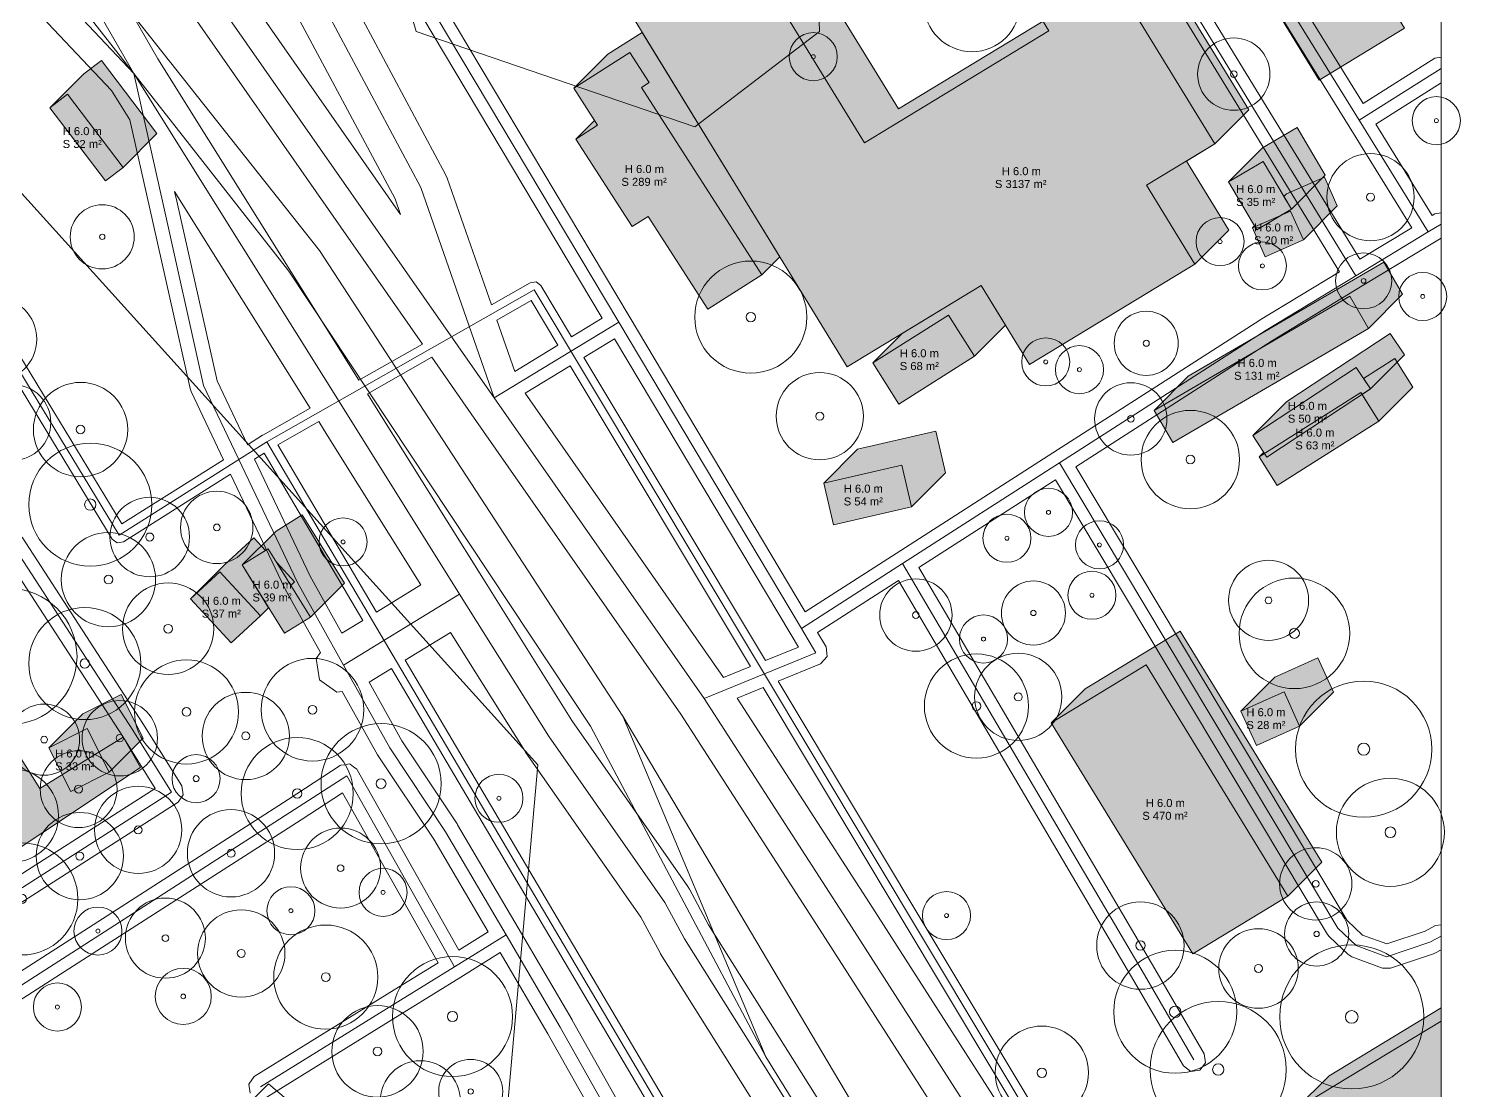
# Model space of a CAD drawing. Header units: metres. Extents: x -7 to 1019, y -7 to 1014.
# Drawn here: x 835.7 to 1014.6, y 737.6 to 870.2 of the extents above; entities that cross this region are included whole.
import ezdxf

# ---------------------------------------------------------------- set-up
doc = ezdxf.new("R2010")
doc.units = ezdxf.units.M
doc.header["$MEASUREMENT"] = 0
for name, color, linetype, lineweight, true_color in [('TPX_BUILDING_AREAS_TEXT', 7, 'CONTINUOUS', 0, 0x000000), ('TPX_BUILDING_HEIGHTS_TEXT', 7, 'CONTINUOUS', 0, 0x000000), ('TPX_BUILDINGS', 7, 'CONTINUOUS', 0, 0x000000), ('TPX_BUILDINGS_HATCH', 7, 'CONTINUOUS', 0, 0xf0f0f0), ('TPX_BUILDINGS_SHADOWS_HATCH', 7, 'CONTINUOUS', 0, 0x000000), ('TPX_BUILDINGS_SHADOWS_OUTLINES', 7, 'CONTINUOUS', 0, 0x000000), ('TPX_CONTOUR_LINES_5M', 7, 'CONTINUOUS', 0, 0x969696), ('TPX_FRAME_PROJECT', 7, 'CONTINUOUS', 0, 0x000000), ('TPX_RAILWAYS_AXES', 7, 'CONTINUOUS', 0, 0x464646), ('TPX_ROADS_AXES', 7, 'CONTINUOUS', 0, 0x323232), ('TPX_ROADS_CONTOURS', 7, 'CONTINUOUS', 0, 0x646464), ('TPX_VEGETATION_GREEN_SPACES', 7, 'CONTINUOUS', 0, 0x58ba48), ('TPX_VEGETATION_GREEN_SPACES_HATCH', 7, 'CONTINUOUS', 0, 0x58ba48), ('TPX_VEGETATION_TREES_INDIVIDUAL', 7, 'CONTINUOUS', 0, 0x136734)]:
    doc.layers.add(name, color=color, linetype=linetype, lineweight=lineweight, true_color=true_color)
doc.styles.add('TPX_TEXTE', font='arial.ttf')

# ---------------------------------------------------------------- blocks, each defined once
blk = doc.blocks.new('TREETR004_CR044')
at = {"layer": 'TPX_VEGETATION_TREES_INDIVIDUAL'}
for radius in [4.44, 0.417]:
    blk.add_circle((0, 0, 0.04), radius, dxfattribs=at)
blk = doc.blocks.new('TREETR006_CR069')
at = {"layer": 'TPX_VEGETATION_TREES_INDIVIDUAL'}
for radius in [6.91, 0.625]:
    blk.add_circle((0, 0, 0.04), radius, dxfattribs=at)
blk = doc.blocks.new('TREETR005_CR064')
at = {"layer": 'TPX_VEGETATION_TREES_INDIVIDUAL'}
for radius in [6.41, 0.542]:
    blk.add_circle((0, 0, 0.04), radius, dxfattribs=at)
blk = doc.blocks.new('TREETR005_CR060')
at = {"layer": 'TPX_VEGETATION_TREES_INDIVIDUAL'}
for radius in [6, 0.5]:
    blk.add_circle((0, 0, 0.04), radius, dxfattribs=at)
blk = doc.blocks.new('TREETR005_CR062')
at = {"layer": 'TPX_VEGETATION_TREES_INDIVIDUAL'}
for radius in [6.15, 0.542]:
    blk.add_circle((0, 0, 0.04), radius, dxfattribs=at)
blk = doc.blocks.new('TREETR005_CR050')
at = {"layer": 'TPX_VEGETATION_TREES_INDIVIDUAL'}
for radius in [4.97, 0.5]:
    blk.add_circle((0, 0, 0.04), radius, dxfattribs=at)
blk = doc.blocks.new('TREETR008_CR085')
at = {"layer": 'TPX_VEGETATION_TREES_INDIVIDUAL'}
for radius in [8.51, 0.75]:
    blk.add_circle((0, 0, 0.04), radius, dxfattribs=at)
blk = doc.blocks.new('TREETR006_CR070')
at = {"layer": 'TPX_VEGETATION_TREES_INDIVIDUAL'}
for radius in [7, 0.583]:
    blk.add_circle((0, 0, 0.04), radius, dxfattribs=at)
blk = doc.blocks.new('TREETR003_CR030')
at = {"layer": 'TPX_VEGETATION_TREES_INDIVIDUAL'}
for radius in [3, 0.25]:
    blk.add_circle((0, 0, 0.04), radius, dxfattribs=at)
blk = doc.blocks.new('TREETR004_CR045')
at = {"layer": 'TPX_VEGETATION_TREES_INDIVIDUAL'}
for radius in [4.52, 0.417]:
    blk.add_circle((0, 0, 0.04), radius, dxfattribs=at)
blk = doc.blocks.new('TREETR005_CR057')
at = {"layer": 'TPX_VEGETATION_TREES_INDIVIDUAL'}
for radius in [5.71, 0.542]:
    blk.add_circle((0, 0, 0.04), radius, dxfattribs=at)
blk = doc.blocks.new('TREETR005_CR059')
at = {"layer": 'TPX_VEGETATION_TREES_INDIVIDUAL'}
for radius in [5.89, 0.542]:
    blk.add_circle((0, 0, 0.04), radius, dxfattribs=at)
blk = doc.blocks.new('TREETR008_CR090')
at = {"layer": 'TPX_VEGETATION_TREES_INDIVIDUAL'}
for radius in [9, 0.792]:
    blk.add_circle((0, 0, 0.04), radius, dxfattribs=at)
blk = doc.blocks.new('TREETR005_CR052')
at = {"layer": 'TPX_VEGETATION_TREES_INDIVIDUAL'}
for radius in [5.24, 0.458]:
    blk.add_circle((0, 0, 0.04), radius, dxfattribs=at)
blk = doc.blocks.new('TREETR003_CR040')
at = {"layer": 'TPX_VEGETATION_TREES_INDIVIDUAL'}
for radius in [4, 0.333]:
    blk.add_circle((0, 0, 0.04), radius, dxfattribs=at)
blk = doc.blocks.new('TREETR006_CR058')
at = {"layer": 'TPX_VEGETATION_TREES_INDIVIDUAL'}
for radius in [5.83, 0.583]:
    blk.add_circle((0, 0, 0.04), radius, dxfattribs=at)
blk = doc.blocks.new('TREETR004_CR050')
at = {"layer": 'TPX_VEGETATION_TREES_INDIVIDUAL'}
for radius in [5, 0.417]:
    blk.add_circle((0, 0, 0.04), radius, dxfattribs=at)
blk = doc.blocks.new('TREETR005_CR048')
at = {"layer": 'TPX_VEGETATION_TREES_INDIVIDUAL'}
for radius in [4.8, 0.5]:
    blk.add_circle((0, 0, 0.04), radius, dxfattribs=at)
blk = doc.blocks.new('TREETR007_CR077')
at = {"layer": 'TPX_VEGETATION_TREES_INDIVIDUAL'}
for radius in [7.68, 0.708]:
    blk.add_circle((0, 0, 0.04), radius, dxfattribs=at)
blk = doc.blocks.new('TREETR004_CR040')
at = {"layer": 'TPX_VEGETATION_TREES_INDIVIDUAL'}
for radius in [4, 0.375]:
    blk.add_circle((0, 0, 0.04), radius, dxfattribs=at)
blk = doc.blocks.new('TREETR005_CR055')
at = {"layer": 'TPX_VEGETATION_TREES_INDIVIDUAL'}
for radius in [5.45, 0.5]:
    blk.add_circle((0, 0, 0.04), radius, dxfattribs=at)
blk = doc.blocks.new('TREETR006_CR075')
at = {"layer": 'TPX_VEGETATION_TREES_INDIVIDUAL'}
for radius in [7.5, 0.625]:
    blk.add_circle((0, 0, 0.04), radius, dxfattribs=at)
blk = doc.blocks.new('TREETR006_CR055')
at = {"layer": 'TPX_VEGETATION_TREES_INDIVIDUAL'}
for radius in [5.46, 0.583]:
    blk.add_circle((0, 0, 0.04), radius, dxfattribs=at)
blk = doc.blocks.new('TREETR005_CR047')
at = {"layer": 'TPX_VEGETATION_TREES_INDIVIDUAL'}
for radius in [4.71, 0.458]:
    blk.add_circle((0, 0, 0.04), radius, dxfattribs=at)
blk = doc.blocks.new('TREETR004_CR030')
at = {"layer": 'TPX_VEGETATION_TREES_INDIVIDUAL'}
for radius in [3, 0.375]:
    blk.add_circle((0, 0, 0.04), radius, dxfattribs=at)
blk = doc.blocks.new('TREETR005_CR065')
at = {"layer": 'TPX_VEGETATION_TREES_INDIVIDUAL'}
for radius in [6.5, 0.542]:
    blk.add_circle((0, 0, 0.04), radius, dxfattribs=at)
blk = doc.blocks.new('TREETR007_CR068')
at = {"layer": 'TPX_VEGETATION_TREES_INDIVIDUAL'}
for radius in [6.75, 0.667]:
    blk.add_circle((0, 0, 0.04), radius, dxfattribs=at)
blk = doc.blocks.new('TREETR003_CR035')
at = {"layer": 'TPX_VEGETATION_TREES_INDIVIDUAL'}
for radius in [3.5, 0.292]:
    blk.add_circle((0, 0, 0.04), radius, dxfattribs=at)
blk = doc.blocks.new('TREETR007_CR085')
at = {"layer": 'TPX_VEGETATION_TREES_INDIVIDUAL'}
for radius in [8.5, 0.708]:
    blk.add_circle((0, 0, 0.04), radius, dxfattribs=at)

msp = doc.modelspace()

# ---------------------------------------------------------------- hatches: boundary and pattern name
at = {"layer": 'TPX_BUILDINGS_HATCH'}
for points in [[(910.21, 904.64), (898.65, 897.63), (913.5, 873.39), (911.01, 871.89), (937.98, 827.92), (954.71, 838.07), (960.75, 828.21), (981.4, 840.74), (975.36, 850.6), (983.88, 855.77), (946.92, 916.07), (935.42, 909.09), (949.93, 885.42), (942.14, 880.69), (946.63, 873.34), (957.14, 879.72), (963.17, 869.88), (940.12, 855.88), (930.17, 872.1), (937.58, 876.59), (932.24, 885.31), (924.82, 880.82), (910.21, 904.64)], [(987.32, 903.29), (976.65, 896.81), (996.94, 863.73), (1007.6, 870.21), (987.32, 903.29)], [(910.81, 867.17), (903.81, 862.72), (906.78, 858.09), (904.07, 856.37), (911.1, 845.45), (913.1, 846.72), (920.55, 835.14), (927.29, 839.42), (912.25, 862.82), (913.22, 863.43), (910.81, 867.17)], [(840.57, 861.96), (838.37, 860.29), (845.31, 851.15), (847.5, 852.81), (840.57, 861.96)], [(989.93, 853.58), (985.6, 851.03), (989.13, 845.05), (993.45, 847.61), (989.93, 853.58)], [(993.36, 847.38), (988.59, 845.28), (990.17, 841.68), (994.95, 843.78), (993.36, 847.38)], [(1000.75, 836.75), (976.31, 822.49), (978.65, 818.48), (1003.1, 832.73), (1000.75, 836.75)], [(950.6, 834.38), (941.17, 828.41), (944.42, 823.27), (953.85, 829.24), (951.82, 832.45), (950.6, 834.38)], [(1001.56, 827.86), (988.63, 819.33), (990.4, 816.64), (1003.33, 825.17), (1001.56, 827.86)], [(1002.13, 824.71), (989.43, 816.69), (991.69, 813.12), (1004.39, 821.14), (1002.13, 824.71)], [(944.77, 815.65), (935.03, 813.41), (936.24, 808.17), (945.99, 810.42), (944.77, 815.65)], [(865.64, 805.2), (862.37, 803.18), (867.65, 794.64), (870.93, 796.66), (865.64, 805.2)], [(859.59, 802.34), (855.91, 798.96), (861.01, 793.46), (864.69, 796.84), (859.59, 802.34)], [(975.31, 790.69), (963.45, 783.48), (981.15, 754.61), (993.02, 761.81), (975.31, 790.69)], [(992.53, 787.34), (987.14, 784.93), (989.08, 780.63), (994.47, 783.04), (992.53, 787.34)], [(843.03, 782.76), (838.22, 780.33), (840.97, 774.9), (845.78, 777.32), (843.03, 782.76)], [(1012.17, 746.21), (993.94, 735.15), (999.64, 725.86), (1012.17, 733.47), (1012.17, 746.21)]]:
    msp.add_hatch(color=256, dxfattribs=at).paths.add_polyline_path(points)
at = {"layer": 'TPX_BUILDINGS_SHADOWS_HATCH'}
for points in [[(939.66, 913.33), (935.42, 909.09), (946.92, 916.07), (983.88, 855.77), (975.36, 850.6), (981.4, 840.74), (985.65, 844.99), (980.35, 853.63), (983.88, 855.77), (988.12, 860.01), (951.17, 920.32), (939.66, 913.33)], [(935.16, 875.12), (930.17, 872.1), (940.12, 855.88), (963.17, 869.88), (957.14, 879.72), (962.43, 871.1), (944.36, 860.13), (935.16, 875.12)], [(908.05, 866.96), (903.81, 862.72), (910.81, 867.17), (913.22, 863.43), (912.25, 862.82), (927.29, 839.42), (929.54, 841.68), (912.36, 869.7), (908.05, 866.96)], [(842.61, 864.53), (838.37, 860.29), (840.57, 861.96), (847.5, 852.81), (851.74, 857.05), (844.82, 866.2), (842.61, 864.53)], [(906.4, 858.69), (904.07, 856.37), (906.78, 858.09), (906.14, 859.1), (906.4, 858.69)], [(989.84, 855.27), (985.6, 851.03), (989.93, 853.58), (993.45, 847.61), (997.69, 851.86), (994.17, 857.82), (989.84, 855.27)], [(993.45, 847.61), (992.18, 846.86), (993.36, 847.38), (994.95, 843.78), (999.19, 848.03), (997.6, 851.62), (992.83, 849.52), (992.52, 849.2), (993.45, 847.61)], [(988.85, 845.53), (988.59, 845.28), (988.92, 845.42), (988.85, 845.53)], [(980.56, 826.74), (976.31, 822.49), (1000.75, 836.75), (1003.1, 832.73), (1007.34, 836.98), (1004.99, 840.99), (980.56, 826.74)], [(944.83, 832.07), (941.17, 828.41), (950.6, 834.38), (951.82, 832.45), (953.85, 829.24), (957.74, 833.12), (954.71, 838.07), (944.83, 832.07)], [(992.87, 823.58), (988.63, 819.33), (1001.56, 827.86), (1003.33, 825.17), (1007.57, 829.41), (1005.8, 832.1), (992.87, 823.58)], [(1003.33, 825.17), (1002.28, 824.48), (1004.39, 821.14), (1008.63, 825.38), (1006.38, 828.96), (1002.46, 826.48), (1003.33, 825.17)], [(939.27, 817.65), (935.03, 813.41), (944.77, 815.65), (945.99, 810.42), (950.24, 814.67), (949.02, 819.89), (939.27, 817.65)], [(990, 817.25), (989.43, 816.69), (990.1, 817.11), (990, 817.25)], [(866.62, 807.42), (862.37, 803.18), (865.64, 805.2), (870.93, 796.66), (875.17, 800.9), (869.89, 809.44), (866.62, 807.42)], [(860.16, 803.2), (855.91, 798.96), (859.59, 802.34), (864.69, 796.84), (865.67, 797.83), (862.37, 803.18), (865.31, 804.99), (863.83, 806.58), (860.16, 803.2)], [(868.93, 801.09), (866.7, 803.49), (868.47, 800.63), (868.93, 801.09)], [(967.69, 787.72), (963.45, 783.48), (975.31, 790.69), (993.02, 761.81), (997.26, 766.05), (979.56, 794.93), (967.69, 787.72)], [(991.38, 789.17), (987.14, 784.93), (992.53, 787.34), (994.47, 783.04), (998.71, 787.29), (996.77, 791.59), (991.38, 789.17)], [(842.46, 784.58), (838.22, 780.33), (843.03, 782.76), (845.78, 777.32), (850.02, 781.56), (847.27, 787), (842.46, 784.58)], [(998.19, 739.39), (993.94, 735.15), (1012.17, 746.21), (1012.17, 747.88), (998.19, 739.39)]]:
    msp.add_hatch(color=256, dxfattribs=at).paths.add_polyline_path(points)
at = {"layer": 'TPX_VEGETATION_GREEN_SPACES_HATCH'}
msp.add_hatch(color=256, dxfattribs=at).paths.add_polyline_path([(811.91, 816.97), (731.6, 760.99), (737.18, 753.09), (755.79, 766.09), (757.59, 763.55), (781.01, 780), (801.46, 751.18), (759.06, 721.39), (764.61, 721.31), (849.68, 777.87), (847.52, 781.68), (837.11, 775.27), (822.31, 798.69), (831.03, 804.07), (827.26, 810.15), (811.91, 816.97)])

# ---------------------------------------------------------------- linework, layer by layer
at = {"layer": 'TPX_BUILDINGS', "elevation": 0.04}
for points in [[(910.21, 904.64), (898.65, 897.63), (913.5, 873.39), (911.01, 871.89), (937.98, 827.92), (954.71, 838.07), (960.75, 828.21), (981.4, 840.74), (975.36, 850.6), (983.88, 855.77), (946.92, 916.07), (935.42, 909.09), (949.93, 885.42), (942.14, 880.69), (946.63, 873.34), (957.14, 879.72), (963.17, 869.88), (940.12, 855.88), (930.17, 872.1), (937.58, 876.59), (932.24, 885.31), (924.82, 880.82)], [(987.32, 903.29), (976.65, 896.81), (996.94, 863.73), (1007.6, 870.21)], [(910.81, 867.17), (903.81, 862.72), (906.78, 858.09), (904.07, 856.37), (911.1, 845.45), (913.1, 846.72), (920.55, 835.14), (927.29, 839.42), (912.25, 862.82), (913.22, 863.43)], [(840.57, 861.96), (838.37, 860.29), (845.31, 851.15), (847.5, 852.81)], [(989.93, 853.58), (985.6, 851.03), (989.13, 845.05), (993.45, 847.61)], [(993.36, 847.38), (988.59, 845.28), (990.17, 841.68), (994.95, 843.78)], [(1000.75, 836.75), (976.31, 822.49), (978.65, 818.48), (1003.1, 832.73)], [(950.6, 834.38), (941.17, 828.41), (944.42, 823.27), (953.85, 829.24), (951.82, 832.45)], [(1001.56, 827.86), (988.63, 819.33), (990.4, 816.64), (1003.33, 825.17)], [(1002.13, 824.71), (989.43, 816.69), (991.69, 813.12), (1004.39, 821.14)], [(944.77, 815.65), (935.03, 813.41), (936.24, 808.17), (945.99, 810.42)], [(865.64, 805.2), (862.37, 803.18), (867.65, 794.64), (870.93, 796.66)], [(859.59, 802.34), (855.91, 798.96), (861.01, 793.46), (864.69, 796.84)], [(975.31, 790.69), (963.45, 783.48), (981.15, 754.61), (993.02, 761.81)], [(992.53, 787.34), (987.14, 784.93), (989.08, 780.63), (994.47, 783.04)], [(843.03, 782.76), (838.22, 780.33), (840.97, 774.9), (845.78, 777.32)], [(1012.17, 746.21), (993.94, 735.15), (999.64, 725.86), (1012.17, 733.47)]]:
    msp.add_lwpolyline(points, close=True, dxfattribs=at)
at = {"layer": 'TPX_BUILDINGS_SHADOWS_OUTLINES', "elevation": 0.04}
for points in [[(939.66, 913.33), (935.42, 909.09), (946.92, 916.07), (983.88, 855.77), (975.36, 850.6), (981.4, 840.74), (985.65, 844.99), (980.35, 853.63), (983.88, 855.77), (988.12, 860.01), (951.17, 920.32)], [(935.16, 875.12), (930.17, 872.1), (940.12, 855.88), (963.17, 869.88), (957.14, 879.72), (962.43, 871.1), (944.36, 860.13)], [(908.05, 866.96), (903.81, 862.72), (910.81, 867.17), (913.22, 863.43), (912.25, 862.82), (927.29, 839.42), (929.54, 841.68), (912.36, 869.7)], [(842.61, 864.53), (838.37, 860.29), (840.57, 861.96), (847.5, 852.81), (851.74, 857.05), (844.82, 866.2)], [(906.4, 858.69), (904.07, 856.37), (906.78, 858.09), (906.14, 859.1)], [(989.84, 855.27), (985.6, 851.03), (989.93, 853.58), (993.45, 847.61), (997.69, 851.86), (994.17, 857.82)], [(993.45, 847.61), (992.18, 846.86), (993.36, 847.38), (994.95, 843.78), (999.19, 848.03), (997.6, 851.62), (992.83, 849.52), (992.52, 849.2)], [(988.85, 845.53), (988.59, 845.28), (988.92, 845.42)], [(980.56, 826.74), (976.31, 822.49), (1000.75, 836.75), (1003.1, 832.73), (1007.34, 836.98), (1004.99, 840.99)], [(944.83, 832.07), (941.17, 828.41), (950.6, 834.38), (951.82, 832.45), (953.85, 829.24), (957.74, 833.12), (954.71, 838.07)], [(992.87, 823.58), (988.63, 819.33), (1001.56, 827.86), (1003.33, 825.17), (1007.57, 829.41), (1005.8, 832.1)], [(1003.33, 825.17), (1002.28, 824.48), (1004.39, 821.14), (1008.63, 825.38), (1006.38, 828.96), (1002.46, 826.48)], [(939.27, 817.65), (935.03, 813.41), (944.77, 815.65), (945.99, 810.42), (950.24, 814.67), (949.02, 819.89)], [(990, 817.25), (989.43, 816.69), (990.1, 817.11)], [(866.62, 807.42), (862.37, 803.18), (865.64, 805.2), (870.93, 796.66), (875.17, 800.9), (869.89, 809.44)], [(860.16, 803.2), (855.91, 798.96), (859.59, 802.34), (864.69, 796.84), (865.67, 797.83), (862.37, 803.18), (865.31, 804.99), (863.83, 806.58)], [(868.93, 801.09), (866.7, 803.49), (868.47, 800.63)], [(967.69, 787.72), (963.45, 783.48), (975.31, 790.69), (993.02, 761.81), (997.26, 766.05), (979.56, 794.93)], [(991.38, 789.17), (987.14, 784.93), (992.53, 787.34), (994.47, 783.04), (998.71, 787.29), (996.77, 791.59)], [(842.46, 784.58), (838.22, 780.33), (843.03, 782.76), (845.78, 777.32), (850.02, 781.56), (847.27, 787)], [(998.19, 739.39), (993.94, 735.15), (1012.17, 746.21), (1012.17, 747.88)]]:
    msp.add_lwpolyline(points, close=True, dxfattribs=at)
at = {"layer": 'TPX_CONTOUR_LINES_5M', "elevation": 0.05}
msp.add_lwpolyline([(909.34, 1007.12), (909.99, 961.34), (900.26, 930.82), (933.52, 900.3), (934.5, 869.79), (918.94, 857.88), (884.1, 869.79), (875.31, 900.3), (812.4, 979.15), (785.76, 983.13), (772.34, 961.34), (780.65, 930.82), (805.5, 900.3), (816.55, 869.79), (899.32, 778.23), (893.91, 717.19), (945.23, 686.67), (918.94, 676.24), (892.3, 715.7), (865.67, 738.36), (839.03, 711.61), (794.3, 686.67), (824.28, 625.64), (865.67, 585.79)], dxfattribs=at)
at = {"layer": 'TPX_FRAME_PROJECT', "elevation": 0}
msp.add_lwpolyline([(0, 0), (1012.17, 0), (1012.17, 1007.12), (0, 1007.12)], close=True, dxfattribs=at)
at = {"layer": 'TPX_RAILWAYS_AXES', "elevation": 0.03}
for points in [[(736.25, 1007.12), (743, 994.91), (809, 915.34), (868.23, 839.86), (905.9, 783.03), (927.79, 741.76), (979.82, 657.61), (983.2, 652.14), (1012.17, 603.86)], [(748.38, 1007.12), (812.45, 917.63), (872.05, 842.45), (909.93, 784.3), (987.02, 654.32), (1012.17, 612.24)], [(909.93, 784.3), (927.79, 741.76)]]:
    msp.add_lwpolyline(points, dxfattribs=at)
at = {"layer": 'TPX_ROADS_AXES', "elevation": 0.03}
for points in [[(725.48, 1007.12), (847.01, 806.92), (865.47, 818.54)], [(848.84, 864.57), (821.95, 893.04), (813.55, 901.76), (775.66, 959.94), (742.89, 1007.12)], [(848.84, 864.57), (821.37, 912.2), (800.14, 962.83), (782.52, 1007.12)], [(798.12, 1007.12), (815.78, 965.67), (836.37, 918.3), (858.44, 874.81), (893.87, 824.05)], [(928.73, 953.8), (965.63, 897.94), (1001.52, 839.3)], [(838.77, 948.67), (839.06, 944.24), (839.65, 939.85), (840.55, 935.51), (841.73, 931.24), (843.21, 927.06), (844.97, 922.99), (846.99, 919.05), (849.28, 915.25), (869.19, 879.32), (884.7, 850.31), (893.87, 824.05)], [(949.07, 944.06), (1001.93, 858.72)], [(849.98, 941.07), (850.13, 934.86), (853.92, 926.52), (909.42, 833.5), (932.24, 795.24), (934.04, 792.2), (920.09, 786.48)], [(789.33, 870.11), (816.78, 825.78), (820.04, 820.5), (827.5, 816.97), (833.61, 805.86), (848.72, 782.54)], [(889.55, 799.55), (875.96, 821.26), (848.84, 864.57)], [(875.05, 790.68), (869.3, 801), (857.57, 825.6), (852.5, 848.24), (848.84, 864.57)], [(1001.93, 858.72), (1012.17, 865.19)], [(1001.93, 858.72), (1010.56, 844.79)], [(932.24, 795.24), (944.88, 803.35), (964.47, 815.93), (990.32, 832.5), (1001.52, 839.3), (1010.56, 844.79), (1012.17, 845.76)], [(865.47, 818.54), (898.84, 837.55), (968.98, 720.56), (957.85, 713.62)], [(909.42, 833.5), (893.87, 824.05)], [(893.87, 824.05), (920.09, 786.48), (937.83, 759.01), (1012.17, 643.01)], [(946.21, 706.76), (935.53, 699.86), (865.47, 818.54)], [(1012.17, 756.83), (1010.75, 756.05), (1005.34, 754.25), (1001.54, 755.66), (999.25, 757.81), (964.47, 815.93)], [(944.88, 803.35), (975.09, 751.98), (981.28, 741.39)], [(875.05, 790.68), (889.55, 799.55)], [(979.78, 657.52), (917.62, 756.48), (915.18, 761.02), (900.65, 781.82), (889.55, 799.55)], [(967.13, 636.93), (961.47, 646.14), (950.55, 663.47), (946.91, 669.47), (924.42, 706.44), (919.6, 714.37), (902.1, 745.47), (895.36, 756.98), (887.79, 769.86), (880.82, 780.32), (875.05, 790.68)], [(848.72, 782.54), (853.57, 774.8), (767.4, 719.72), (753.13, 719.81), (717.13, 764.35)], [(600.85, 594.46), (612.09, 605.86), (622.08, 613.03), (643.87, 628.25), (681.16, 652.17), (719.57, 676.8), (767.03, 707.25), (814.6, 737.76), (844.59, 756.99), (868.94, 772.62), (875.45, 776.86)], [(888.89, 752.98), (875.45, 776.86)], [(895.36, 756.98), (888.89, 752.98), (882.16, 748.82), (864.68, 738)]]:
    msp.add_lwpolyline(points, dxfattribs=at)
at = {"layer": 'TPX_ROADS_CONTOURS', "elevation": 0.03}
for points in [[(793.12, 989.96), (794.96, 989.59), (795.25, 989.54), (800.33, 988.96), (800.62, 988.94), (802.08, 988.89), (812.56, 964.3), (812.57, 964.27), (833.16, 916.91), (833.25, 916.72), (855.32, 873.23), (855.57, 872.81), (884.91, 830.77), (876.97, 826.25), (851.84, 866.38), (824.52, 913.76), (803.38, 964.15)], [(804.14, 879.46), (807.64, 881.56), (807.71, 881.6), (820.05, 889.95), (846.06, 862.42), (848.35, 858.76), (850.8, 847.86), (855.87, 825.21), (855.99, 824.84), (860.06, 816.32), (847.34, 808.31)], [(853.94, 849.83), (870.88, 822.78), (864.98, 819.41), (864.94, 819.39), (863.04, 818.2), (859.24, 826.17), (854.21, 848.62)], [(894.19, 833.75), (898.48, 836.2), (901.82, 830.63), (896.43, 827.35)], [(905.07, 829.1), (908.9, 831.43), (930.95, 794.47), (931.86, 792.93), (927.76, 791.25)], [(878.03, 824.55), (886.06, 829.12), (891, 822.04), (917.19, 784.53), (934.89, 757.12), (960.82, 716.65), (958.15, 714.99), (953.41, 722.26), (952.78, 722.7), (952.03, 722.56), (951.59, 721.93), (951.73, 721.17), (957.01, 713.07), (970.99, 691.69), (964.84, 687.89), (920.65, 758.25), (918.27, 762.68), (918.05, 763.02), (903.57, 783.75), (892.52, 801.4), (878.93, 823.12)], [(897.73, 824.64), (903.36, 828.06), (925.89, 790.48), (922.53, 789.11)], [(719.37, 763.97), (816.29, 823.71), (818.77, 819.71), (819.4, 819.15), (826.42, 815.82), (832.3, 805.14), (832.36, 805.04), (847.46, 781.74), (851.51, 775.27), (766.97, 721.22), (753.85, 721.31)], [(866.85, 818.18), (871.94, 821.08), (872.99, 819.4), (884.71, 800.69), (879.17, 797.3)], [(863.91, 816.38), (865.13, 817.15), (877.46, 796.26), (874.84, 794.65), (870.86, 801.8)], [(882.73, 791.27), (888.42, 794.75), (897.68, 779.96), (897.78, 779.81), (912.2, 759.18), (914.54, 754.83), (914.66, 754.62), (944.62, 706.92), (935.86, 701.26)], [(878.25, 788.53), (881.02, 790.23), (934.67, 699.35), (935.3, 698.88), (936.07, 699.02), (945.68, 705.23), (948.25, 701.15), (958.14, 683.76), (953.78, 681.06), (945.1, 675.81), (925.92, 707.35), (921.11, 715.25), (903.62, 746.33), (903.61, 746.36), (896.87, 757.86), (889.3, 770.74), (889.25, 770.83), (882.32, 781.23)], [(924.22, 786.55), (927.45, 787.88), (967.62, 720.89), (966.76, 720.36), (940.78, 760.9)]]:
    msp.add_lwpolyline(points, close=True, dxfattribs=at)
for points in [[(835.59, 943.78), (836.18, 939.38), (836.22, 939.14), (837.12, 934.8), (837.18, 934.57), (838.36, 930.3), (838.43, 930.07), (839.91, 925.9), (840, 925.68), (841.75, 921.61), (841.85, 921.39), (843.88, 917.45), (844, 917.25), (846.25, 913.49), (866.12, 877.65), (881.48, 848.9), (882.17, 846.93), (861.45, 876.62), (839.54, 919.8), (818.99, 967.05)], [(969.84, 721.08), (929.32, 788.65), (934.61, 790.82), (935.46, 791.73), (935.33, 792.97), (934.27, 794.76), (944.38, 801.25), (973.79, 751.22), (979.98, 740.63), (980.9, 739.93), (982.03, 740.09), (982.73, 741), (982.57, 742.14), (976.38, 752.74), (946.9, 802.87), (963.98, 813.83), (997.96, 757.04), (998.22, 756.72), (1000.51, 754.56), (1001.02, 754.25), (1004.82, 752.84), (1005.82, 752.83), (1011.22, 754.63), (1011.47, 754.74), (1012.17, 755.12), (1012.17, 758.22), (1011.45, 758.15), (1010.15, 757.44), (1005.37, 755.84), (1002.34, 756.96), (1000.43, 758.76), (966.51, 815.45), (991.11, 831.23), (1002.3, 838.02), (1011.34, 843.51), (1012.17, 844.01), (1012.17, 847.17), (1011.39, 847.05), (1011.05, 846.84), (1003.99, 858.25), (1012.17, 863.41), (1012.17, 866.59), (1011.37, 866.46), (1002.41, 860.8), (950.34, 944.85)], [(947.79, 943.27), (1000.65, 857.93), (1008.49, 845.28), (1002.02, 841.36), (966.91, 898.72)], [(964.36, 897.14), (999.45, 839.8), (989.54, 833.78), (989.51, 833.77), (963.66, 817.19), (944.07, 804.62), (932.73, 797.34), (910.71, 834.27), (855.26, 927.21)], [(852.64, 925.75), (907.37, 834.01), (903.53, 831.67), (899.69, 838.07), (899.09, 838.52), (898.34, 838.42), (893.52, 835.67), (888, 851.47), (887.79, 851.96), (872.28, 880.97)], [(802.43, 878.43), (846.16, 806.4), (846.78, 805.95), (847.54, 806.08), (860.92, 814.5), (867.72, 800.24), (867.77, 800.15), (872.18, 792.23), (871.64, 791.5), (872.06, 788.85), (874.22, 787.28), (874.88, 787.38), (879.29, 779.47), (879.36, 779.35), (886.31, 768.93), (893.11, 757.35), (889.43, 755.08), (876.76, 777.6), (876.71, 777.68), (876.27, 777.98), (875.86, 778.31), (875.76, 778.33), (875.24, 778.23), (874.72, 778.17), (874.63, 778.12), (868.13, 773.88), (843.78, 758.25), (813.79, 739.02)], [(768.21, 718.45), (854.38, 773.54), (855.03, 774.47), (854.84, 775.6), (849.98, 783.36), (834.9, 806.63)], [(815.41, 736.49), (845.4, 755.73), (869.75, 771.36), (874.93, 774.73), (886.88, 753.5), (881.38, 750.1), (863.89, 739.27), (863.22, 738.34), (863.4, 737.21)], [(865.47, 736.72), (882.95, 747.55), (889.68, 751.71), (894.63, 754.76), (900.58, 744.6), (918.08, 713.51)]]:
    msp.add_lwpolyline(points, dxfattribs=at)
at = {"layer": 'TPX_VEGETATION_GREEN_SPACES', "elevation": 0}
msp.add_lwpolyline([(811.91, 816.97), (731.6, 760.99), (737.18, 753.09), (755.79, 766.09), (757.59, 763.55), (781.01, 780), (801.46, 751.18), (759.06, 721.39), (764.61, 721.31), (849.68, 777.87), (847.52, 781.68), (837.11, 775.27), (822.31, 798.69), (831.03, 804.07), (827.26, 810.15)], close=True, dxfattribs=at)

# ---------------------------------------------------------------- block references
at = {"layer": 'TPX_VEGETATION_TREES_INDIVIDUAL'}
for name, p in [('TREETR005_CR060', (953.56, 873.28, 0.04)), ('TREETR003_CR030', (933.73, 866.66, 0.04)), ('TREETR004_CR045', (986.26, 864.48, 0.04)), ('TREETR003_CR030', (1011.56, 858.67, 0.04)), ('TREETR005_CR055', (1003.34, 849.12, 0.04)), ('TREETR003_CR040', (844.9, 844.16, 0.04)), ('TREETR003_CR030', (984.54, 843.56, 0.04)), ('TREETR003_CR030', (989.84, 840.52, 0.04)), ('TREETR006_CR070', (925.92, 834.14, 0.04)), ('TREETR003_CR035', (1002.48, 838.66, 0.04)), ('TREETR003_CR030', (1009.86, 836.71, 0.04)), ('TREETR005_CR052', (831.49, 831.38, 0.04)), ('TREETR004_CR040', (975.32, 830.86, 0.04)), ('TREETR003_CR030', (962.77, 828.54, 0.04)), ('TREETR003_CR030', (966.98, 827.57, 0.04)), ('TREETR005_CR055', (934.54, 821.76, 0.04)), ('TREETR005_CR047', (833.77, 820.98, 0.04)), ('TREETR005_CR059', (842.19, 820.09, 0.04)), ('TREETR004_CR045', (973.39, 821.42, 0.04)), ('TREETR005_CR062', (980.83, 816.34, 0.04)), ('TREETR007_CR077', (843.41, 810.71, 0.04)), ('TREETR004_CR045', (859.21, 807.87, 0.04)), ('TREETR003_CR030', (963.11, 809.75, 0.04)), ('TREETR005_CR050', (850.83, 806.67, 0.04)), ('TREETR003_CR030', (874.99, 806.06, 0.04)), ('TREETR003_CR030', (957.92, 806.52, 0.04)), ('TREETR003_CR030', (969.48, 805.69, 0.04)), ('TREETR005_CR059', (845.68, 801.35, 0.04)), ('TREETR004_CR050', (990.6, 798.76, 0.04)), ('TREETR004_CR045', (946.54, 796.92, 0.04)), ('TREETR003_CR030', (968.54, 799.4, 0.04)), ('TREETR006_CR069', (993.83, 794.64, 0.04)), ('TREETR007_CR085', (833.25, 791.73, 0.04)), ('TREETR005_CR057', (853.14, 795.22, 0.04)), ('TREETR003_CR040', (961.23, 797.18, 0.04)), ('TREETR006_CR070', (842.72, 790.86, 0.04)), ('TREETR003_CR030', (954.99, 793.93, 0.04)), ('TREETR005_CR065', (855.43, 784.82, 0.04)), ('TREETR005_CR064', (871.17, 785.1, 0.04)), ('TREETR005_CR065', (954.1, 785.56, 0.04)), ('TREETR005_CR055', (959.33, 786.7, 0.04)), ('TREETR005_CR055', (862.83, 781.82, 0.04)), ('TREETR008_CR085', (1002.49, 780.17, 0.04)), ('TREETR004_CR044', (837.64, 781.36, 0.04)), ('TREETR005_CR047', (847.09, 781.54, 0.04)), ('TREETR006_CR070', (869.26, 774.63, 0.04)), ('TREETR006_CR075', (879.73, 775.86, 0.04)), ('TREETR005_CR048', (841.95, 775.18, 0.04)), ('TREETR004_CR030', (856.63, 776.49, 0.04)), ('TREETR006_CR058', (833.61, 771.89, 0.04)), ('TREETR003_CR030', (894.46, 774.04, 0.04)), ('TREETR007_CR068', (1005.82, 769.79, 0.04)), ('TREETR005_CR055', (849.39, 770.09, 0.04)), ('TREETR005_CR055', (842.1, 766.82, 0.04)), ('TREETR005_CR055', (860.99, 767.17, 0.04)), ('TREETR004_CR050', (874.68, 765.32, 0.04)), ('TREETR006_CR070', (834.85, 761.47, 0.04)), ('TREETR004_CR045', (996.49, 763.35, 0.04)), ('TREETR003_CR030', (879.98, 762.29, 0.04)), ('TREETR003_CR030', (868.47, 759.99, 0.04)), ('TREETR003_CR030', (950.37, 759.39, 0.04)), ('TREETR003_CR030', (844.37, 757.46, 0.04)), ('TREETR004_CR050', (852.79, 756.57, 0.04)), ('TREETR006_CR055', (974.59, 755.65, 0.04)), ('TREETR003_CR040', (996.61, 757.09, 0.04)), ('TREETR005_CR055', (862.27, 754.66, 0.04)), ('TREETR005_CR065', (872.82, 751.71, 0.04)), ('TREETR005_CR050', (989.34, 752.78, 0.04)), ('TREETR007_CR077', (978.94, 747.37, 0.04)), ('TREETR008_CR090', (1000.99, 746.73, 0.04)), ('TREETR006_CR075', (888.66, 746.78, 0.04)), ('TREETR003_CR035', (855.02, 749.3, 0.04)), ('TREETR003_CR030', (839.3, 747.97, 0.04)), ('TREETR005_CR057', (879.29, 742.43, 0.04)), ('TREETR007_CR085', (984.32, 740.16, 0.04)), ('TREETR006_CR058', (962.28, 739.76, 0.04)), ('TREETR004_CR050', (884.65, 736.26, 0.04)), ('TREETR003_CR040', (890.93, 737.42, 0.04))]:
    msp.add_blockref(name, p, dxfattribs=at)

# ---------------------------------------------------------------- texts
at = {"layer": 'TPX_BUILDING_AREAS_TEXT', "style": 'TPX_TEXTE'}
for s, p in [('S 32 m²', (839.96, 855.26, 0.05)), ('S 289 m²', (909.76, 850.53, 0.05)), ('S 3137 m²', (956.42, 850.26, 0.05)), ('S 35 m²', (986.55, 848.02, 0.05)), ('S 20 m²', (988.79, 843.23, 0.05)), ('S 68 m²', (944.53, 827.52, 0.05)), ('S 131 m²', (986.3, 826.31, 0.05)), ('S 50 m²', (993.01, 820.95, 0.05)), ('S 63 m²', (993.94, 817.61, 0.05)), ('S 54 m²', (937.53, 810.61, 0.05)), ('S 39 m²', (863.67, 798.62, 0.05)), ('S 37 m²', (857.33, 796.6, 0.05)), ('S 28 m²', (987.83, 782.69, 0.05)), ('S 33 m²', (839.02, 777.53, 0.05)), ('S 470 m²', (974.83, 771.35, 0.05))]:
    msp.add_text(s, height=1, dxfattribs=at).set_placement(p)
at = {"layer": 'TPX_BUILDING_HEIGHTS_TEXT', "style": 'TPX_TEXTE'}
for p in [(839.96, 856.86, 0.05), (910.19, 852.13, 0.05), (957.27, 851.86, 0.05), (986.55, 849.62, 0.05), (988.79, 844.83, 0.05), (944.53, 829.12, 0.05), (986.73, 827.91, 0.05), (993.01, 822.55, 0.05), (993.94, 819.21, 0.05), (937.53, 812.21, 0.05), (863.67, 800.22, 0.05), (857.33, 798.2, 0.05), (987.83, 784.29, 0.05), (839.02, 779.13, 0.05), (975.26, 772.95, 0.05)]:
    msp.add_text('H 6.0 m', height=1, dxfattribs=at).set_placement(p)

doc.saveas('drawing.dxf')
